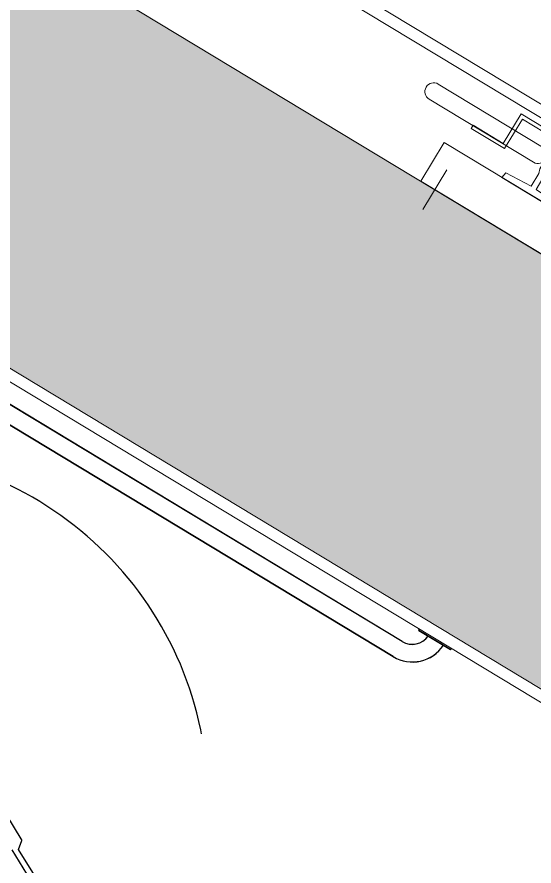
# Model space of a CAD drawing. Header units: centimetres. Extents: x 139057 to 200038, y 34824 to 80516.
# Drawn here: x 164781.4 to 164892.5, y 56603 to 56785.4 of the extents above; entities that cross this region are included whole.
import ezdxf

# ---------------------------------------------------------------- set-up
doc = ezdxf.new("R2010")
doc.units = ezdxf.units.CM
doc.header["$LTSCALE"] = 100
doc.linetypes.add('HIDDEN', pattern=[0.5, 0.25, -0.25])
doc.layers.get('0').update_dxf_attribs({"lineweight": 0})
for name, color, linetype, lineweight in [('410_STRUTTURE_001-AM_0', 7, 'Continuous', 0), ('437_RIVESTIMENTI_001-AM_0', 13, 'Continuous', 0), ('448_RAMPE_SCALE_ASCENS_001-AM_0', 216, 'Continuous', 0)]:
    doc.layers.add(name, color=color, linetype=linetype, lineweight=lineweight)
doc.layers.add('_retini_strutture', color=7, linetype='Continuous')
doc.layers.add('A-SANITARI', color=6, linetype='Continuous')

# ---------------------------------------------------------------- blocks, each defined once
blk = doc.blocks.new('hand')
at = {"layer": 'A-SANITARI', "color": 8}
for p, q in [((-5.32, 62.21), (8.69, 34.89)), ((-5.51, 59.86), (7.9, 33.72)), ((8.69, 34.89), (10.7, 34.48)), ((15.97, 24.22), (10.7, 34.48))]:
    blk.add_line(p, q, dxfattribs=at)
at = {"layer": 'A-SANITARI', "color": 8, "linetype": 'HIDDEN', "ltscale": 5}
blk.add_circle((0, 0), 75, dxfattribs=at)
blk = doc.blocks.new('11184177_CarBracket_KM650196G01_0')
for points in [[(0, 215), (-97.05, 215), (-97.05, -215), (0, -215)], [(-47.05, 180), (-147.05, 180)], [(-47.05, -180), (-147.05, -180)]]:
    blk.add_lwpolyline(points, close=True)
blk = doc.blocks.new('11184177_MCD_Car_0')
for p, q in [((-900, 3045.4), (-900, 354.6)), ((-875, 3035), (-875, 365))]:
    blk.add_line(p, q)
blk = doc.blocks.new('A$C639F0CE0')
blk.add_lwpolyline([(14881166.3, 36745571.9), (14881357.2, 36745751.3, 1), (14881331.2, 36745779), (14881140.2, 36745599.6, 1)], format="xyb", close=True)
for points in [[(14881252, 36745703.3), (14881196.7, 36745651.3), (14881247.3, 36745597.3), (14881094.3, 36745453.5), (14881043.6, 36745507.4), (14880988.2, 36745455.4), (14880982.8, 36745461.2), (14881044, 36745518.7), (14881094.7, 36745464.8), (14881236, 36745597.7), (14881185.3, 36745651.6), (14881246.6, 36745709.1)], [(14881025.4, 36745578.1), (14881036, 36745570.6), (14881082.6, 36745610), (14881104.6, 36745586.7), (14881109.1, 36745577.2), (14881143.3, 36745540.8), (14881157.2, 36745553.8), (14881123, 36745590.2), (14881113.8, 36745595.4), (14881091.9, 36745618.7), (14881134.1, 36745662.8), (14881127.2, 36745673.8)]]:
    blk.add_lwpolyline(points, close=True)
at = {"rotation": 313.2229999038649}
for name, p in [('11184177_MCD_Car_0', (14880558.6, 36743694.4)), ('11184177_CarBracket_KM650196G01_0', (14881076.3, 36745625.9))]:
    blk.add_blockref(name, p, dxfattribs=at)

msp = doc.modelspace()

# ---------------------------------------------------------------- hatches: boundary and pattern name
at = {"layer": '_retini_strutture'}
msp.add_hatch(color=256, dxfattribs=at).paths.add_polyline_path([(164482.96, 56614.82), (164573.08, 56560.42), (164593.75, 56594.67), (164556.51, 56617.15), (164614.03, 56712.46, -0.002919), (164660.93, 56781.89), (164946.65, 56609.43), (164972.48, 56652.24), (165195.08, 56517.88), (165169.25, 56475.08), (165404.68, 56332.97), (165293.58, 56148.9), (165336.39, 56123.06), (165499.16, 56392.75), (165420.72, 56440.09), (165410.39, 56422.97), (164709.6, 56845.96, -0.009249), (164866.19, 57060.97), (165547.33, 56649.84), (165526.66, 56615.6), (165565.59, 56583.34), (165605.64, 56649.69), (164884.59, 57084.91, -0.013407), (165126.88, 57385.21), (165193.62, 57344.92), (165219.46, 57387.73), (165159.9, 57423.67, -0.00621), (165278.2, 57557.02), (165230.7, 57593.97, 0.042639)])

# ---------------------------------------------------------------- linework, layer by layer
at = {"layer": '410_STRUTTURE_001-AM_0', "elevation": 0}
for points in [[(165230.88, 57593.72, 0.042634), (164483.09, 56614.6), (164573.21, 56560.2), (164593.89, 56594.44), (164559.64, 56615.12), (164617.2, 56710.46, -0.002917), (164664.07, 56779.85), (164929.68, 56619.52), (164818.65, 56435.44), (165075.67, 56280.13), (165186.86, 56464.16)], [(165043.24, 56644.41), (164709.75, 56845.72, -0.009249), (164866.34, 57060.74), (165180.19, 56871.28)]]:
    msp.add_lwpolyline(points, format="xyb", dxfattribs=at)
at = {"layer": '437_RIVESTIMENTI_001-AM_0', "elevation": 0}
msp.add_lwpolyline([(164612.58, 56594.84), (164613.87, 56596.98), (164602.49, 56603.85), (164695.51, 56757.95), (164926.25, 56618.67), (164833.22, 56464.57), (164707.19, 56540.65), (164705.9, 56538.51)], dxfattribs=at)
at = {"layer": 'A-SANITARI'}
for p, q in [((164864.19, 56651.25, 0), (164706.65, 56746.34, 0)), ((164864.19, 56651.22, 0), (164706.65, 56746.32, 0)), ((164862.23, 56647.97, 0), (164704.68, 56743.07, 0)), ((164862.23, 56647.99, 0), (164704.69, 56743.09, 0)), ((164867.75, 56653.63, 0), (164867.91, 56653.89, 0)), ((164867.75, 56653.63, 0), (164874.6, 56649.5, 0)), ((164867.76, 56653.65, 0), (164867.91, 56653.91, 0)), ((164867.76, 56653.65, 0), (164874.61, 56649.52, 0)), ((164874.6, 56649.5, 0), (164874.76, 56649.75, 0)), ((164874.61, 56649.52, 0), (164874.76, 56649.77, 0))]:
    msp.add_line(p, q, dxfattribs=at)
for centre, radius, end in [((164866.36, 56654.84, 0), 4.2, 324.787), ((164866.36, 56654.82, 0), 4.2, 324.787), ((164866.36, 56654.84, 0), 8, 326.7339), ((164866.36, 56654.82, 0), 8, 326.7339)]:
    msp.add_arc(centre, radius, 238.8829, end, dxfattribs=at)

# ---------------------------------------------------------------- block references
at = {"layer": '448_RAMPE_SCALE_ASCENS_001-AM_0', "xscale": 0.1, "yscale": 0.1, "zscale": 0.1, "rotation": 105.66}
msp.add_blockref('A$C639F0CE0', (4104738.35, -384253.99, 0), dxfattribs=at)
at = {"layer": 'A-SANITARI', "xscale": -1, "rotation": 238.8829914155343}
msp.add_blockref('hand', (164747.41, 56617.14, 0), dxfattribs=at)

doc.saveas('drawing.dxf')
